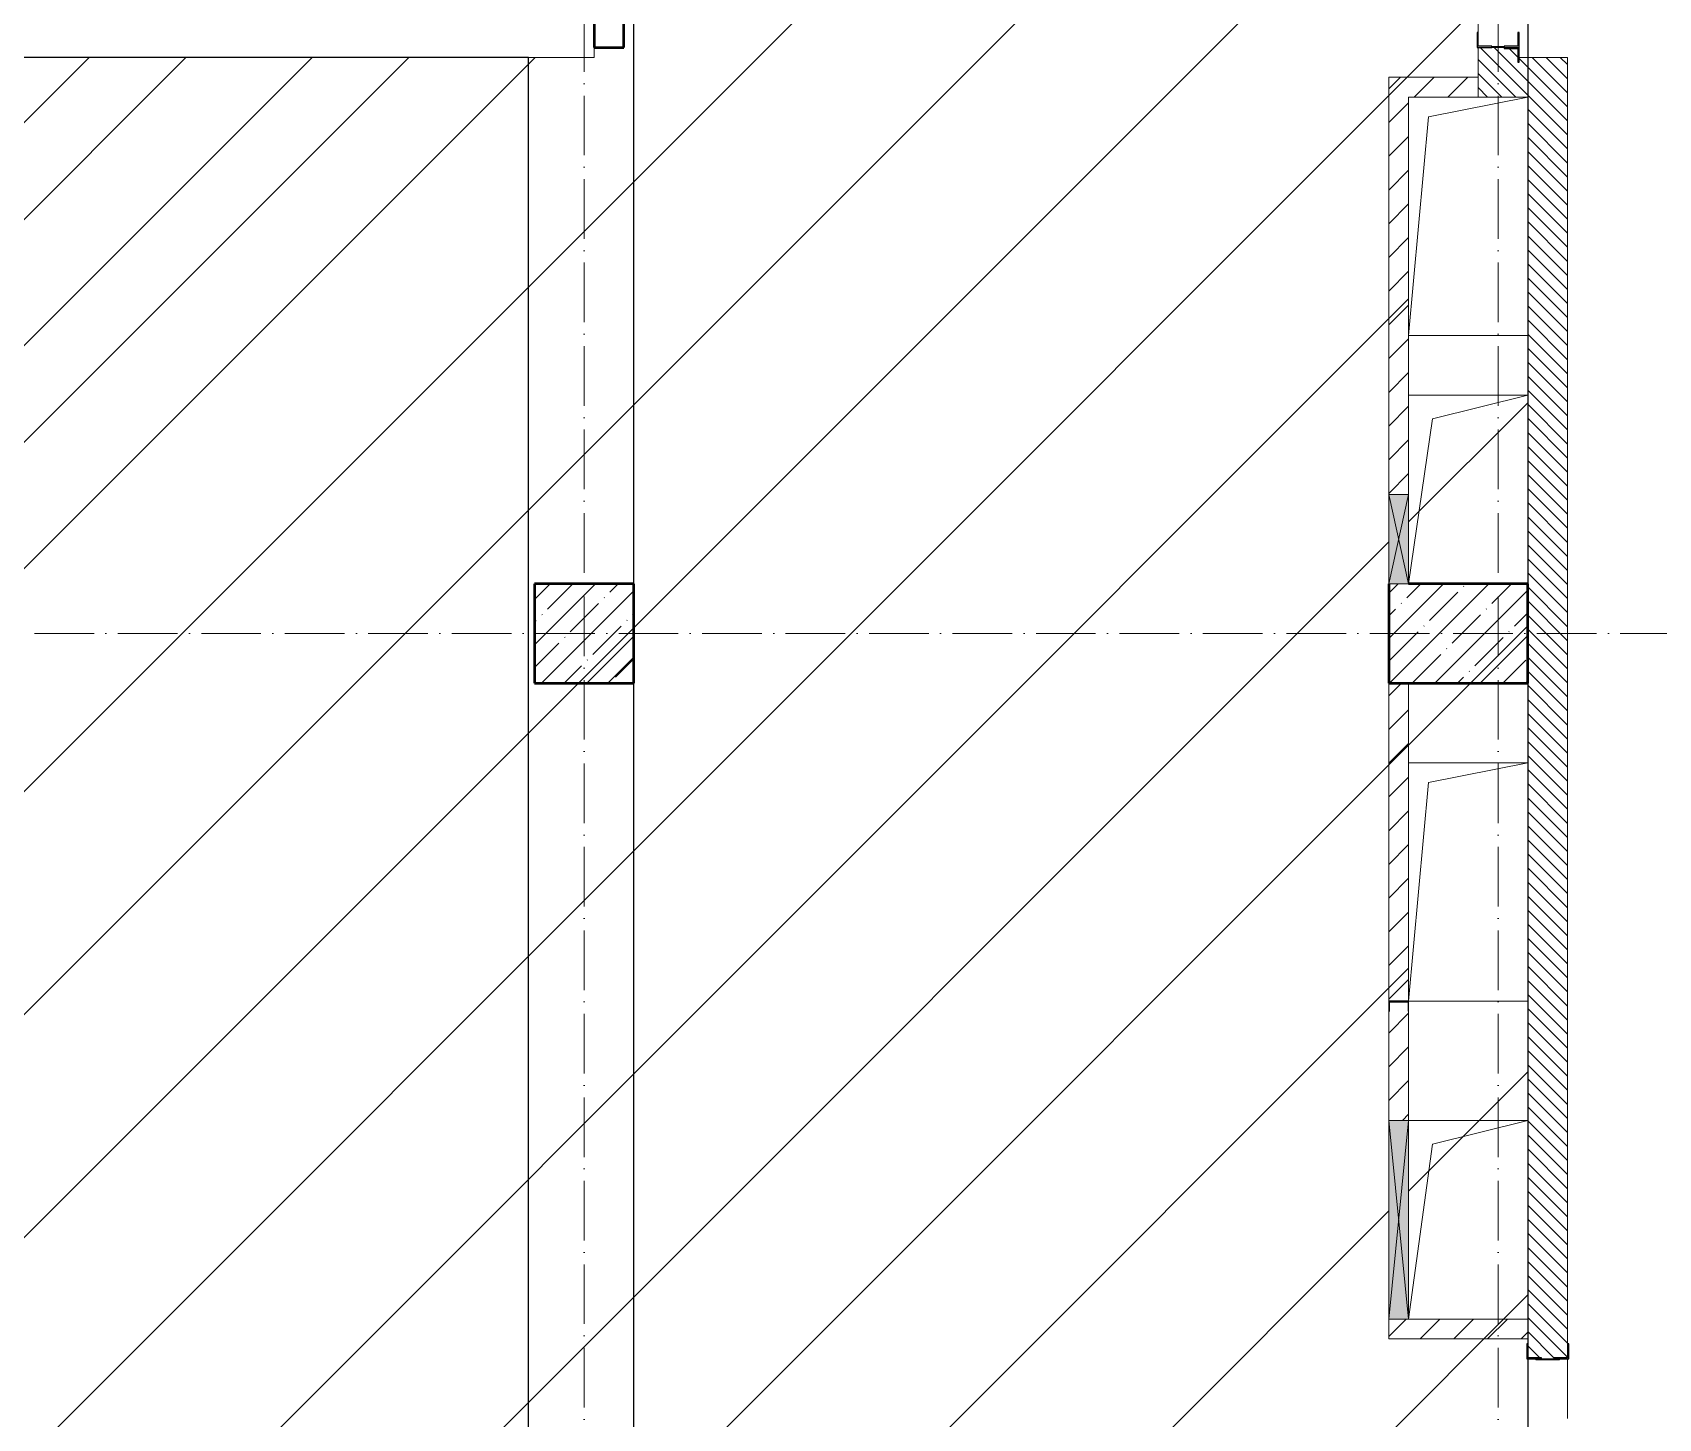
# Model space of a CAD drawing. Header units: millimetres. Extents: x 35697 to 388678, y -91946 to 171347.
# Drawn here: x 290844 to 299028, y -52332 to -45357 of the extents above; entities that cross this region are included whole.
import ezdxf

# ---------------------------------------------------------------- set-up
doc = ezdxf.new("R2010")
doc.units = ezdxf.units.MM
doc.linetypes.add('50_200_ШТРИХ_1Т_ш5_п1_п1_', pattern=[700, 500, -100, 0, -100])
for name, color, linetype, lineweight in [('2.1) ПГП окна 2.8 м', 5, 'Continuous', 30), ('A-DETL-GENF-OTLN', 7, 'Continuous', 9), ('A-FLOR-____-OTLN', 7, 'Continuous', 9), ('A-GENM-____-MCUT', 7, 'Continuous', 25), ('A-GENM-____-OTLN', 7, 'Continuous', 9), ('A-GENM-____-OTLN-1', 7, 'Continuous', 25), ('A-GLAZ-____-OTLN', 7, 'Continuous', 9), ('A-WALL-____-MCUT-3', 7, 'Continuous', 9), ('A-WALL-____-PATT-1', 7, 'Continuous', 9), ('A-WALL-FNSH-MCUT-1', 7, 'Continuous', 9), ('I-WALL-____-OTLN', 7, 'Continuous', 9), ('S-COLS-____-MCUT', 7, 'Continuous', 50), ('S-COLS-____-OTLN', 7, 'Continuous', 9), ('S-GRID-____-OTLN-1', 7, '50_200_ШТРИХ_1Т_ш5_п1_п1_', 9), ('стяжа', 7, 'Continuous', 30)]:
    doc.layers.add(name, color=color, linetype=linetype, lineweight=lineweight)
pattern_1 = [(135, (283770.707, -86863.456), (-35.35534, -35.35534), [])]
pattern_2 = [(45, (283770.71, -86863.46), (-84.8528, 84.8528), [])]

# ---------------------------------------------------------------- blocks, each defined once
blk = doc.blocks.new('BSC_Колонна _Прямоугольная - 500х500-V79-АР1_План отверстий 3 этажа в осях 1-64_А-ГГ')
at = {"layer": 'S-COLS-____-OTLN'}
h = blk.add_hatch(dxfattribs=at)
h.set_pattern_fill('FP_116', color=256, style=0, pattern_type=2)
h.set_pattern_definition([(45, (-9850, -38481.04), (-114.04925, 114.04925), []), (45, (-9735.95, -38481.04), (-114.04925, 114.04925), [201.613, -40.323, 3.353, -36.97])])
h.paths.add_polyline_path([(-250, -250), (250, -250), (250, 250), (-250, 250)], flags=0)
at = {"layer": 'S-COLS-____-MCUT'}
for p, q in [((250, 250), (-250, 250)), ((-250, 250), (-250, -250)), ((250, -250), (250, 250)), ((-250, -250), (250, -250))]:
    blk.add_line(p, q, dxfattribs=at)
blk = doc.blocks.new('BSC_Колонна _Прямоугольная - 500х700-V128-АР1_План отверстий 3 этажа в осях 1-64_А-ГГ')
at = {"layer": 'S-COLS-____-OTLN'}
h = blk.add_hatch(dxfattribs=at)
h.set_pattern_fill('FP_151', color=256, style=0, pattern_type=2)
h.set_pattern_definition([(315, (-38481.04, 14250), (114.04925, 114.04925), []), (315, (-38481.04, 14135.95), (114.04925, 114.04925), [201.613, -40.323, 3.353, -36.97])])
h.paths.add_polyline_path([(-250, -350), (250, -350), (250, 350), (-250, 350), (-250, 124)], flags=0)
at = {"layer": 'S-COLS-____-MCUT'}
for p, q in [((250, 350), (-250, 350)), ((-250, 350), (-250, -350)), ((250, -350), (250, 250)), ((-250, -350), (250, -350))]:
    blk.add_line(p, q, dxfattribs=at)
blk = doc.blocks.new('154_Стойка_СКБ_Уголок - СМ-2480_200-28447058-АР1_План отверстий 3 этажа в осях 1-64_А-ГГ')
at = {"layer": 'A-GENM-____-MCUT'}
for p, q in [((125, 156), (125, 81)), ((200, 156), (125, 156)), ((131, 81), (131, 150)), ((131, 150), (200, 150)), ((200, 150), (200, 156)), ((125, 81), (131, 81)), ((131, 19), (125, 19)), ((125, 19), (125, -56)), ((131, -50), (131, 19)), ((125, -56), (200, -56)), ((200, -50), (131, -50)), ((200, -56), (200, -50))]:
    blk.add_line(p, q, dxfattribs=at)
blk = doc.blocks.new('Стойка_Влож_Полоса боковая - Полоса-28346330-АР1_План отверстий 3 этажа в осях 1-64_А-ГГ')
at = {"layer": 'A-GENM-____-OTLN'}
for p, q in [((-5, -31), (-5, 31)), ((0, 31), (0, -31))]:
    blk.add_line(p, q, dxfattribs=at)
blk = doc.blocks.new('Стойка_Влож_Уголок - Уголок-28346305-АР1_План отверстий 3 этажа в осях 1-64_А-ГГ')
at = {"layer": 'A-GENM-____-MCUT'}
for p, q in [((75, 75), (0, 75)), ((0, 0), (6, 0)), ((6, 69), (75, 69)), ((6, 0), (6, 69)), ((75, 69), (75, 75))]:
    blk.add_line(p, q, dxfattribs=at)
blk = doc.blocks.new('154_Стойка_СКБ_Уголок - СМ-2480_200-28346303-АР1_План отверстий 3 этажа в осях 1-64_А-ГГ')
at = {"layer": 'A-GENM-____-MCUT'}
for p, q in [((125, 156), (125, 81)), ((200, 156), (125, 156)), ((131, 81), (131, 150)), ((131, 150), (200, 150)), ((200, 150), (200, 156)), ((125, 81), (131, 81)), ((131, 19), (125, 19)), ((125, 19), (125, -56)), ((131, -50), (131, 19)), ((125, -56), (200, -56)), ((200, -50), (131, -50)), ((200, -56), (200, -50))]:
    blk.add_line(p, q, dxfattribs=at)
blk = doc.blocks.new('Стойка_Влож_Полоса боковая - Полоса-28213942-АР1_План отверстий 3 этажа в осях 1-64_А-ГГ')
at = {"layer": 'A-GENM-____-OTLN'}
for p, q in [((-5, 60), (0, 60)), ((-5, -60), (-5, 60)), ((0, 31), (0, -31)), ((0, -60), (-5, -60))]:
    blk.add_line(p, q, dxfattribs=at)
blk = doc.blocks.new('154_Фахверк_СКБ_Швеллер - Тип_100_3960-28318856-АР1_План отверстий 3 этажа в осях 1-64_А-ГГ')
at = {"layer": 'A-GENM-____-MCUT'}
for p, q in [((175, 50), (125, 50)), ((125, 50), (125, -50)), ((128, 47), (175, 47)), ((128, -47), (128, 47)), ((175, 47), (175, 50)), ((125, -50), (175, -50)), ((175, -47), (128, -47)), ((175, -50), (175, -47))]:
    blk.add_line(p, q, dxfattribs=at)
blk = doc.blocks.new('AR_Отверстие прямоугольное _в плите_ - AR_Отверстие прямоугольное _в плите_-30552822-АР1_План отверстий 3 этажа в осях 1-64_А-ГГ')
at = {"layer": 'A-GENM-____-OTLN'}
for p, q in [((300, 475), (-300, 475)), ((-180, 355), (300, 475)), ((-300, -475), (-180, 355))]:
    blk.add_line(p, q, dxfattribs=at)
blk = doc.blocks.new('AR_Отверстие прямоугольное _в плите_ - AR_Отверстие прямоугольное _в плите_-30552702-АР1_План отверстий 3 этажа в осях 1-64_А-ГГ')
at = {"layer": 'A-GENM-____-OTLN'}
for p, q in [((300, 500), (-300, 500)), ((-180, 380), (300, 500)), ((-300, -500), (-180, 380))]:
    blk.add_line(p, q, dxfattribs=at)
blk = doc.blocks.new('AR_Отверстие прямоугольное _в плите_ - AR_Отверстие прямоугольное _в плите_-30552720-АР1_План отверстий 3 этажа в осях 1-64_А-ГГ')
at = {"layer": 'A-GENM-____-OTLN'}
for p, q in [((300, 600), (-300, 600)), ((-200, 500), (300, 600)), ((-300, -600), (-200, 500)), ((-300, -600), (300, -600))]:
    blk.add_line(p, q, dxfattribs=at)
blk = doc.blocks.new('AR_Отверстие прямоугольное _в плите_ - AR_Отверстие прямоугольное _в плите_-V207-АР1_План отверстий 3 этажа в осях 1-64_А-ГГ')
at = {"layer": 'A-GENM-____-OTLN'}
for p, q in [((-200, 500), (300, 600)), ((-300, -600), (-200, 500)), ((-300, -600), (300, -600))]:
    blk.add_line(p, q, dxfattribs=at)
blk = doc.blocks.new('BSC_Колонна _Прямоугольная1 - 150х150 _металл_-35311905-АР1_План отверстий 3 этажа в осях 1-64_А-ГГ')
at = {"layer": 'S-COLS-____-MCUT'}
for p, q in [((75, 75), (-75, 75)), ((-75, 75), (-75, -75)), ((75, -75), (75, 75)), ((-75, -75), (75, -75))]:
    blk.add_line(p, q, dxfattribs=at)
blk = doc.blocks.new('AR_Отверстие прямоугольное _в стене__БезПР - AR_Отверстие прямоугольное _в стене__БезПР-36427692-АР1_План отверстий 3 этажа в осях 1-64_А-ГГ')
at = {"layer": 'A-GLAZ-____-OTLN'}
blk.add_hatch(color=256, dxfattribs=at).paths.add_polyline_path([(-225, 50), (-225, -50), (225, -50), (225, 50)], flags=0)
at = {"layer": 'A-DETL-GENF-OTLN'}
for p, q in [((-225, -50), (-225, 50)), ((-225, 50), (225, 50)), ((225, 50), (-225, -50)), ((-225, 50), (225, -50)), ((225, 50), (-225, 50)), ((-225, 50), (-225, -50)), ((225, 50), (225, -50)), ((225, -50), (225, 50)), ((225, -50), (-225, -50)), ((-225, -50), (225, -50))]:
    blk.add_line(p, q, dxfattribs=at)
at = {"layer": 'A-GLAZ-____-OTLN'}
blk.add_line((225, 50), (-225, 50), dxfattribs=at)
blk = doc.blocks.new('AR_Отверстие прямоугольное _в стене__БезПР - AR_Отверстие прямоугольное _в стене__БезПР-36427925-АР1_План отверстий 3 этажа в осях 1-64_А-ГГ')
at = {"layer": 'A-GLAZ-____-OTLN'}
blk.add_hatch(color=256, dxfattribs=at).paths.add_polyline_path([(500, 50), (-500, 50), (-500, -50), (500, -50)], flags=0)
at = {"layer": 'A-DETL-GENF-OTLN'}
for p, q in [((-500, -50), (-500, 50)), ((-500, 50), (500, 50)), ((500, 50), (-500, -50)), ((-500, 50), (500, -50)), ((500, 50), (-500, 50)), ((-500, 50), (-500, -50)), ((500, 50), (500, -50)), ((500, -50), (500, 50)), ((500, -50), (-500, -50)), ((-500, -50), (500, -50))]:
    blk.add_line(p, q, dxfattribs=at)
at = {"layer": 'A-GLAZ-____-OTLN'}
blk.add_line((500, 50), (-500, 50), dxfattribs=at)
blk = doc.blocks.new('3эт')
at = {"layer": 'S-GRID-____-OTLN-1', "color": 251, "ltscale": 0.6, "true_color": 0x636466}
for p, q in [((293620.7, -91346.1), (293620.7, -36982.5)), ((298220.7, -91346.1), (298220.7, -36982.5)), ((310478.4, -48382.4), (279101.9, -48382.4))]:
    blk.add_line(p, q, dxfattribs=at)

msp = doc.modelspace()

# ---------------------------------------------------------------- hatches: boundary and pattern name
at = {"layer": '2.1) ПГП окна 2.8 м'}
h = msp.add_hatch(dxfattribs=at)
h.set_pattern_fill('ANSI31', color=5, scale=250)
h.set_pattern_definition([(45, (289370.7, -39382.4), (-561.266, 561.266), [])])
h.paths.add_polyline_path([(297664.7, -55157.4), (297670.7, -54132.4), (293870.7, -54132.4), (293870.7, -54632.4), (293370.7, -54632.4), (293370.7, -56532.4), (297670.7, -56532.4), (297670.7, -56457.4), (297664.7, -56457.4), (297664.7, -56382.4), (297667.8, -55232.4), (297664.7, -55232.4)])
h.paths.add_polyline_path([(293870.7, -54132.4), (297670.7, -54132.4), (297670.7, -53832.4), (295474.9, -45482.4), (293870.7, -45482.4)])
h.paths.add_polyline_path([(298370.7, -41232.4), (298120.7, -41232.4), (298120.7, -39632.4), (297870.7, -39632.4), (297870.7, -39382.4), (293870.7, -39382.4), (293870.7, -45482.4), (295474.9, -45482.4), (297670.7, -53832.4), (298370.7, -53832.4), (298370.7, -50232.4), (297770.7, -50232.4), (297770.7, -49032.4), (298370.7, -49032.4), (298370.7, -47182.4), (297770.7, -47182.4), (297770.7, -45682.4), (298120.7, -45682.4), (298370.7, -45682.4)])
h.paths.add_polyline_path([(297670.7, -47682.4), (297770.7, -47682.4), (297770.7, -48132.4), (297670.7, -48132.4), (297670.7, -48632.4), (297670.7, -50232.4), (297670.9, -50235.4), (297767.7, -50235.4), (297767.7, -50282.4), (297770.7, -50282.4), (297770.7, -50832.4), (297770.7, -51832.4), (297670.7, -51832.4), (297670.7, -50832.4), (297670.7, -50282.4), (297670.7, -50232.4), (297670.7, -48632.4), (297670.7, -48132.4)], flags=16)
h.paths.add_polyline_path([(297670.7, -47682.4), (297720.7, -47907.4), (297670.7, -48132.4)], flags=0)
h.paths.add_polyline_path([(298120.7, -43882.4), (298120.7, -43432.4), (298120.7, -43032.4), (298320.7, -43032.4), (298320.7, -43432.4), (298320.7, -43882.4), (298320.7, -44382.4), (298326.7, -44382.4), (298326.7, -44457.4), (298326.7, -44532.4), (298320.7, -44562.4), (298320.7, -44532.4), (298251.7, -44532.4), (298189.7, -44532.4), (298120.7, -44532.4), (298120.7, -45357.4), (298120.7, -45426.4), (298189.7, -45426.4), (298251.7, -45427.4), (298251.7, -45426.4), (298320.7, -45426.4), (298320.7, -45357.4), (298326.7, -45357.4), (298326.7, -45432.4), (298326.7, -45507.4), (298320.7, -45507.4), (298320.7, -45438.4), (298251.7, -45438.4), (298217.9, -45432.4), (298189.7, -45432.4), (298114.7, -45432.4), (298114.7, -45357.4), (298120.7, -44532.4), (298114.7, -44532.4), (298114.7, -44457.4), (298114.7, -44382.4)], flags=16)
h.paths.add_polyline_path([(298114.7, -44382.4), (298189.7, -44382.4), (298251.7, -44382.4), (298320.7, -44388.4), (298251.7, -44388.4), (298189.7, -44382.4), (298189.7, -44388.4), (298120.7, -44388.4)], flags=0)
h.paths.add_polyline_path([(297670.7, -50832.4), (297770.7, -50832.4), (297770.7, -51832.4), (297670.7, -51832.4)], flags=0)
h.paths.add_polyline_path([(293340.4, -45482.4), (293340.4, -54132.4), (293870.7, -54132.4), (293870.7, -45482.4)])
h.paths.add_polyline_path([(293340.4, -45482.4), (289370.7, -45482.4), (289370.7, -77332.4), (293340.4, -77332.4), (293340.4, -67982.4), (292870.7, -67982.4), (292870.7, -67782.4), (293340.4, -67782.4), (293340.4, -63832.4), (292870.7, -63832.4), (292870.7, -62882.4), (292670.7, -62882.4), (292670.7, -62632.4), (292870.7, -62632.4), (292870.7, -61932.7), (293340.4, -61932.7), (293340.4, -61232.4), (292870.7, -61232.4), (292870.7, -60632.4), (293340.4, -60632.4)])
h.paths.add_polyline_path([(292670.7, -60632.4), (292770.7, -60632.4), (292770.7, -61232.4), (292770.7, -61982.4), (292770.7, -62582.4), (292670.7, -62582.4), (292670.7, -61982.4), (292670.7, -61232.4)], flags=16)
h.paths.add_polyline_path([(292670.7, -60632.4), (292770.7, -60632.4), (292770.7, -61232.4), (292670.7, -61232.4)], flags=0)
h.paths.add_polyline_path([(292670.7, -61982.4), (292770.7, -61982.4), (292770.7, -62582.4), (292670.7, -62582.4)], flags=0)
h.paths.add_polyline_path([(292670.7, -63032.4), (292770.7, -63032.4), (292770.7, -63632.4), (292670.7, -63632.4)], flags=16)
h.paths.add_polyline_path([(292770.7, -66532.4), (292773.7, -66532.4), (292773.7, -66579.4), (292867.7, -66579.4), (292867.7, -66532.4), (292870.7, -66532.4), (292870.7, -66582.4), (292870.7, -67682.4), (292770.7, -67682.4), (292770.7, -68097.4), (292870.7, -68097.4), (292870.7, -68247.4), (292770.7, -68247.4), (292770.7, -68586.4), (292778.3, -68586.4), (292778.3, -68627.9), (292863.1, -68627.9), (292863.1, -68586.4), (292870.7, -68586.4), (292870.7, -68632.4), (292870.7, -69332.4), (292870.7, -69378.4), (292863.1, -69378.4), (292863.1, -69336.9), (292778.3, -69336.9), (292778.3, -69378.4), (292770.7, -69632.4), (292770.7, -69378.4), (292770.7, -69332.4), (292770.7, -68632.4), (292770.7, -68586.4), (292770.7, -68247.4), (292770.7, -68097.4), (292770.7, -67682.4), (292770.7, -66582.4)], flags=16)
h.paths.add_polyline_path([(292770.7, -66582.4), (292870.7, -66582.4), (292870.7, -67682.4), (292770.7, -67682.4)], flags=0)
h.paths.add_polyline_path([(293949.8, -53466.1), (295539.5, -53466.1), (295539.5, -52266.1), (293949.8, -52266.1)], flags=24)
h = msp.add_hatch(dxfattribs=at)
h.set_pattern_fill('ANSI31', color=5, scale=250)
h.paths.add_polyline_path([(302800.7, -42418.4), (302800.7, -42422.4), (302820.7, -42782.4), (302820.7, -42422.4), (302817.7, -42418.4)])
h.paths.add_polyline_path([(301622.2, -42036.4), (301622.2, -42066.4), (301632.2, -42066.4), (301830.7, -42036.4)])
h.paths.add_polyline_path([(302182.7, -41582.4), (302182.7, -42382.4), (302150.7, -42382.4), (302150.7, -41582.4)])
h.paths.add_polyline_path([(302502.7, -41542.4), (302502.7, -41546.4), (302520.7, -41546.4), (302520.7, -41542.4)])
h.paths.add_polyline_path([(302480.7, -41546.4), (302474.7, -41546.4), (302474.7, -41574.4), (302480.7, -41574.4)])
h.paths.add_polyline_path([(302630.7, -42390.4), (302502.7, -42390.4), (302480.7, -42412.4), (302480.7, -42422.4), (302520.7, -42422.4)])
h.paths.add_polyline_path([(302355, -41574.4), (302470.7, -41574.4), (302480.7, -41582.4), (302470.7, -41582.4)])
h.paths.add_polyline_path([(293870.7, -48132.4), (293870.7, -48632.4), (293370.7, -48632.4), (293370.7, -48132.4)])
h.paths.add_polyline_path([(302790.7, -41582.4), (302800.7, -41582.4), (302800.7, -41574.4), (302790.7, -41574.4)])
h.paths.add_polyline_path([(302634.7, -41582.4), (302634.7, -42382.4), (302630.7, -42422.4), (302630.7, -42382.4)])
h.paths.add_polyline_path([(303114.7, -41582.4), (303120.7, -41582.4), (303120.7, -41574.4), (303114.7, -41574.4)], flags=17)
h.paths.add_polyline_path([(303110.7, -42382.4), (303110.7, -41582.4), (303111.9, -41542.4), (303110.7, -41542.4), (303110.7, -42382.4), (303120.7, -42782.4), (303120.7, -42422.4), (303120.2, -42382.4)])
h.paths.add_polyline_path([(289370.7, -52826.4), (289376.7, -52832.4), (289376.7, -52757.4), (289370.7, -52757.4)])
h.paths.add_polyline_path([(293870.7, -54132.4), (293870.7, -54632.4), (293370.7, -54632.4), (293370.7, -54132.4)])
h.paths.add_polyline_path([(297670.7, -56388.4), (297664.7, -56382.4), (297664.7, -56457.4), (297670.7, -56457.4)])
h.paths.add_polyline_path([(289170.7, -70507.4), (289164.7, -70507.4), (288670.7, -70532.4), (289170.7, -70532.4)])
h.paths.add_polyline_path([(298213.1, -58336.4), (298213.1, -58377.9), (298220.7, -58382.4), (298220.7, -58336.4)])
h.paths.add_polyline_path([(298220.7, -63632.4), (298220.7, -63832.4), (298220.7, -64332.4), (297520.7, -64332.4), (297520.7, -63832.4), (297520.7, -63632.4), (297670.7, -63632.4), (298070.7, -63632.4)])
h.paths.add_polyline_path([(298208.2, -63644.9), (298208.2, -63832.4), (297533.2, -63832.4), (297533.2, -63644.9), (297670.7, -63644.9), (297670.7, -63707.4), (298070.7, -63707.4), (298070.7, -63644.9)], flags=16)
h.paths.add_polyline_path([(307020.7, -60632.4), (307020.7, -60732.4), (306820.7, -60732.4), (306820.7, -60661)])
h.paths.add_polyline_path([(298220.7, -69132.4), (298220.7, -69632.4), (297520.7, -69632.4), (297520.7, -69132.4)])
h.paths.add_polyline_path([(298220.7, -72432.4), (298220.7, -72932.4), (297520.7, -72932.4), (297520.7, -72432.4)])
h.paths.add_polyline_path([(293949.8, -53466.1), (295539.5, -53466.1), (295539.5, -52266.1), (293949.8, -52266.1)], flags=9)
h.paths.add_polyline_path([(294786, -59655.5), (296375.7, -59655.5), (296375.7, -58455.5), (294786, -58455.5)], flags=9)
h.paths.add_polyline_path([(301150.5, -66260.4), (302808.8, -66260.4), (302808.8, -65060.4), (301150.5, -65060.4)], flags=9)
h = msp.add_hatch(dxfattribs=at)
h.set_pattern_fill('ANSI31', color=5, scale=250)
h.set_pattern_definition([(45, (289370.7, -45482.4), (-561.27, 561.27), [])])
h.paths.add_polyline_path([(289370.7, -45482.4), (289370.7, -48857.4), (289376.7, -48857.4), (293430.5, -45482.4)])
at = {"layer": 'A-WALL-____-PATT-1'}
h = msp.add_hatch(dxfattribs=at)
h.set_pattern_fill('FP_6', color=256, style=0, pattern_type=2)
h.set_pattern_definition(pattern_1)
h.paths.add_polyline_path([(298160.7, -45482.4), (298320.7, -45482.4), (298320.7, -45432.4), (298120.7, -45432.4), (298120.7, -45482.4)], flags=0)
h.paths.add_polyline_path([(298251.7, -44532.4), (298251.7, -44526.4), (298320.7, -44526.4), (298320.7, -44388.4), (298251.7, -44388.4), (298251.7, -44382.4), (298189.7, -44382.4), (298189.7, -44388.4), (298120.7, -44388.4), (298121.5, -44526.4), (298189.7, -44526.4), (298189.7, -44532.4)], flags=0)
h.paths.add_polyline_path([(298320.7, -43882.4), (298320.7, -43432.4), (298120.7, -43432.4), (298120.7, -43882.4), (298207.4, -43882.4)], flags=0)
h = msp.add_hatch(dxfattribs=at)
h.set_pattern_fill('FP_6', color=256, style=0, pattern_type=2)
h.set_pattern_definition(pattern_1)
h.paths.add_polyline_path([(298370.7, -45682.4), (298570.7, -45682.4), (298570.7, -45482.4), (298120.7, -45482.4), (298120.7, -45682.4)], flags=0)
h = msp.add_hatch(dxfattribs=at)
h.set_pattern_fill('FP_4', color=256, style=0, pattern_type=2)
h.set_pattern_definition(pattern_2)
h.paths.add_polyline_path([(297770.7, -47682.4), (297770.7, -45582.4), (297670.7, -45582.4), (297670.7, -47682.4), (297689.1, -47682.4)], flags=0)
h = msp.add_hatch(dxfattribs=at)
h.set_pattern_fill('FP_4', color=256, style=0, pattern_type=2)
h.set_pattern_definition(pattern_2)
h.paths.add_polyline_path([(297770.7, -45682.4), (298120.7, -45682.4), (298120.7, -45582.4), (297770.7, -45582.4)], flags=0)
h = msp.add_hatch(dxfattribs=at)
h.set_pattern_fill('FP_6', color=256, style=0, pattern_type=2)
h.set_pattern_definition(pattern_1)
h.paths.add_polyline_path([(298370.7, -54132.4), (298570.7, -54132.4), (298570.7, -53738.4), (298501.7, -53738.4), (298501.7, -53732.4), (298439.7, -53732.4), (298439.7, -53738.4), (298370.7, -53738.4), (298370.7, -53807.4)], flags=0)
h.paths.add_polyline_path([(298501.7, -52032.4), (298501.7, -52026.4), (298570.7, -52026.4), (298570.7, -45682.4), (298370.7, -45682.4), (298370.9, -52026.4), (298439.7, -52026.4), (298439.7, -52032.4)], flags=0)
h = msp.add_hatch(dxfattribs=at)
h.set_pattern_fill('FP_4', color=256, style=0, pattern_type=2)
h.set_pattern_definition(pattern_2)
h.paths.add_polyline_path([(297770.7, -51932.4), (297770.7, -51832.4), (297670.7, -51832.4), (297670.7, -51932.4)], flags=0)
h.paths.add_polyline_path([(297767.7, -50832.4), (297770.7, -50832.4), (297770.7, -50282.4), (297767.7, -50282.4), (297767.7, -50235.4), (297673.7, -50235.4), (297673.7, -50282.4), (297670.7, -50282.4), (297670.7, -50832.4), (297739.5, -50832.4)], flags=0)
h.paths.add_polyline_path([(297673.7, -50232.4), (297770.7, -50232.4), (297770.7, -48632.4), (297670.7, -48632.4), (297670.7, -50232.4)], flags=0)
h = msp.add_hatch(dxfattribs=at)
h.set_pattern_fill('FP_4', color=256, style=0, pattern_type=2)
h.set_pattern_definition(pattern_2)
h.paths.add_polyline_path([(298370.7, -51932.4), (298370.7, -51832.4), (297770.7, -51832.4), (297770.7, -51932.4), (297896.7, -51932.4)], flags=0)

# ---------------------------------------------------------------- linework, layer by layer
for points in [[(293870.7, -39382.4), (298370.7, -39382.4), (298370.7, -54132.4), (293870.7, -54132.4)], [(289370.7, -77332.4), (293340.4, -77332.4), (293340.4, -45482.4), (289370.7, -45482.4)]]:
    msp.add_lwpolyline(points, close=True)
at = {"layer": 'A-FLOR-____-OTLN'}
for p, q in [((298370.7, -46882.4), (297770.7, -46882.4)), ((297770.7, -47182.4), (298370.7, -47182.4)), ((297770.7, -49032.4), (298370.7, -49032.4)), ((298370.7, -50232.4), (297770.7, -50232.4)), ((297770.7, -50832.4), (298370.7, -50832.4))]:
    msp.add_line(p, q, dxfattribs=at)
at = {"layer": 'A-WALL-____-MCUT-3'}
for p, q in [((298120.7, -45432.4), (298120.7, -45682.4)), ((298320.7, -45482.4), (298320.7, -45432.4)), ((298570.7, -45482.4), (298320.7, -45482.4)), ((298570.7, -51957.4), (298570.7, -45482.4)), ((298120.7, -45682.4), (298370.7, -45682.4)), ((298370.7, -45682.4), (298370.7, -48132.4)), ((298370.7, -48632.4), (298370.7, -51957.4))]:
    msp.add_line(p, q, dxfattribs=at)
at = {"layer": 'A-WALL-FNSH-MCUT-1'}
for p, q in [((297670.7, -45582.4), (297670.7, -47682.4)), ((298120.7, -45582.4), (297670.7, -45582.4)), ((297770.7, -47682.4), (297770.7, -45682.4)), ((297770.7, -45682.4), (298120.7, -45682.4)), ((297670.7, -48632.4), (297670.7, -50232.4)), ((297770.7, -50232.4), (297770.7, -48632.4)), ((297670.7, -50282.4), (297670.7, -50832.4)), ((297770.7, -50832.4), (297770.7, -50282.4)), ((297670.7, -51832.4), (297670.7, -51932.4)), ((298370.7, -51832.4), (297770.7, -51832.4)), ((298370.7, -51932.4), (298370.7, -51832.4)), ((297670.7, -51932.4), (298370.7, -51932.4))]:
    msp.add_line(p, q, dxfattribs=at)
at = {"layer": 'I-WALL-____-OTLN'}
for p, q in [((298120.7, -45357.4), (298120.7, -44532.4)), ((293670.7, -45482.4), (289370.7, -45482.4)), ((293670.7, -45432.4), (293670.7, -45482.4)), ((298370.7, -52332.4), (298370.7, -52032.4)), ((298570.7, -52032.4), (298570.7, -52332.4))]:
    msp.add_line(p, q, dxfattribs=at)

# ---------------------------------------------------------------- block references
at = {"layer": 'A-GENM-____-OTLN'}
for name, p, rotation in [('Стойка_Влож_Полоса боковая - Полоса-28346330-АР1_План отверстий 3 этажа в осях 1-64_А-ГГ', (298220.7, -45432.4), 270.0000000000007), ('Стойка_Влож_Уголок - Уголок-28346305-АР1_План отверстий 3 этажа в осях 1-64_А-ГГ', (298251.7, -45432.4), 270.0000000000007), ('Стойка_Влож_Полоса боковая - Полоса-28213942-АР1_План отверстий 3 этажа в осях 1-64_А-ГГ', (298470.7, -52032.4), 90.00000000000072)]:
    msp.add_blockref(name, p, dxfattribs=dict(at, rotation=rotation))
for name, p in [('AR_Отверстие прямоугольное _в плите_ - AR_Отверстие прямоугольное _в плите_-V207-АР1_План отверстий 3 этажа в осях 1-64_А-ГГ', (298070.7, -46282.4)), ('AR_Отверстие прямоугольное _в плите_ - AR_Отверстие прямоугольное _в плите_-30552822-АР1_План отверстий 3 этажа в осях 1-64_А-ГГ', (298070.7, -47657.4)), ('AR_Отверстие прямоугольное _в плите_ - AR_Отверстие прямоугольное _в плите_-30552720-АР1_План отверстий 3 этажа в осях 1-64_А-ГГ', (298070.7, -49632.4)), ('AR_Отверстие прямоугольное _в плите_ - AR_Отверстие прямоугольное _в плите_-30552702-АР1_План отверстий 3 этажа в осях 1-64_А-ГГ', (298070.7, -51332.4))]:
    msp.add_blockref(name, p, dxfattribs=at)
at = {"layer": 'A-GENM-____-OTLN-1'}
for name, p, rotation in [('154_Стойка_СКБ_Уголок - СМ-2480_200-28447058-АР1_План отверстий 3 этажа в осях 1-64_А-ГГ', (298270.7, -45557.4), 90.00000000000071), ('154_Фахверк_СКБ_Швеллер - Тип_100_3960-28318856-АР1_План отверстий 3 этажа в осях 1-64_А-ГГ', (297720.7, -50107.4), 269.9999999999999), ('154_Стойка_СКБ_Уголок - СМ-2480_200-28346303-АР1_План отверстий 3 этажа в осях 1-64_А-ГГ', (298520.7, -52157.4), 90.00000000000071)]:
    msp.add_blockref(name, p, dxfattribs=dict(at, rotation=rotation))
at = {"layer": 'A-GLAZ-____-OTLN'}
for name, p, rotation in [('AR_Отверстие прямоугольное _в стене__БезПР - AR_Отверстие прямоугольное _в стене__БезПР-36427692-АР1_План отверстий 3 этажа в осях 1-64_А-ГГ', (297720.7, -47907.4), 90.0000000000001), ('AR_Отверстие прямоугольное _в стене__БезПР - AR_Отверстие прямоугольное _в стене__БезПР-36427925-АР1_План отверстий 3 этажа в осях 1-64_А-ГГ', (297720.7, -51332.4), 269.9999999999999)]:
    msp.add_blockref(name, p, dxfattribs=dict(at, rotation=rotation))
at = {"layer": 'S-COLS-____-OTLN'}
for name, p, rotation in [('BSC_Колонна _Прямоугольная1 - 150х150 _металл_-35311905-АР1_План отверстий 3 этажа в осях 1-64_А-ГГ', (293745.7, -45357.4), 270.0000000000001), ('BSC_Колонна _Прямоугольная - 500х700-V128-АР1_План отверстий 3 этажа в осях 1-64_А-ГГ', (298020.7, -48382.4), 89.9999999999999)]:
    msp.add_blockref(name, p, dxfattribs=dict(at, rotation=rotation))
msp.add_blockref('BSC_Колонна _Прямоугольная - 500х500-V79-АР1_План отверстий 3 этажа в осях 1-64_А-ГГ', (293620.7, -48382.4), dxfattribs=at)
at = {"layer": 'стяжа'}
msp.add_blockref('3эт', (0, 0), dxfattribs=at)

doc.saveas('drawing.dxf')
